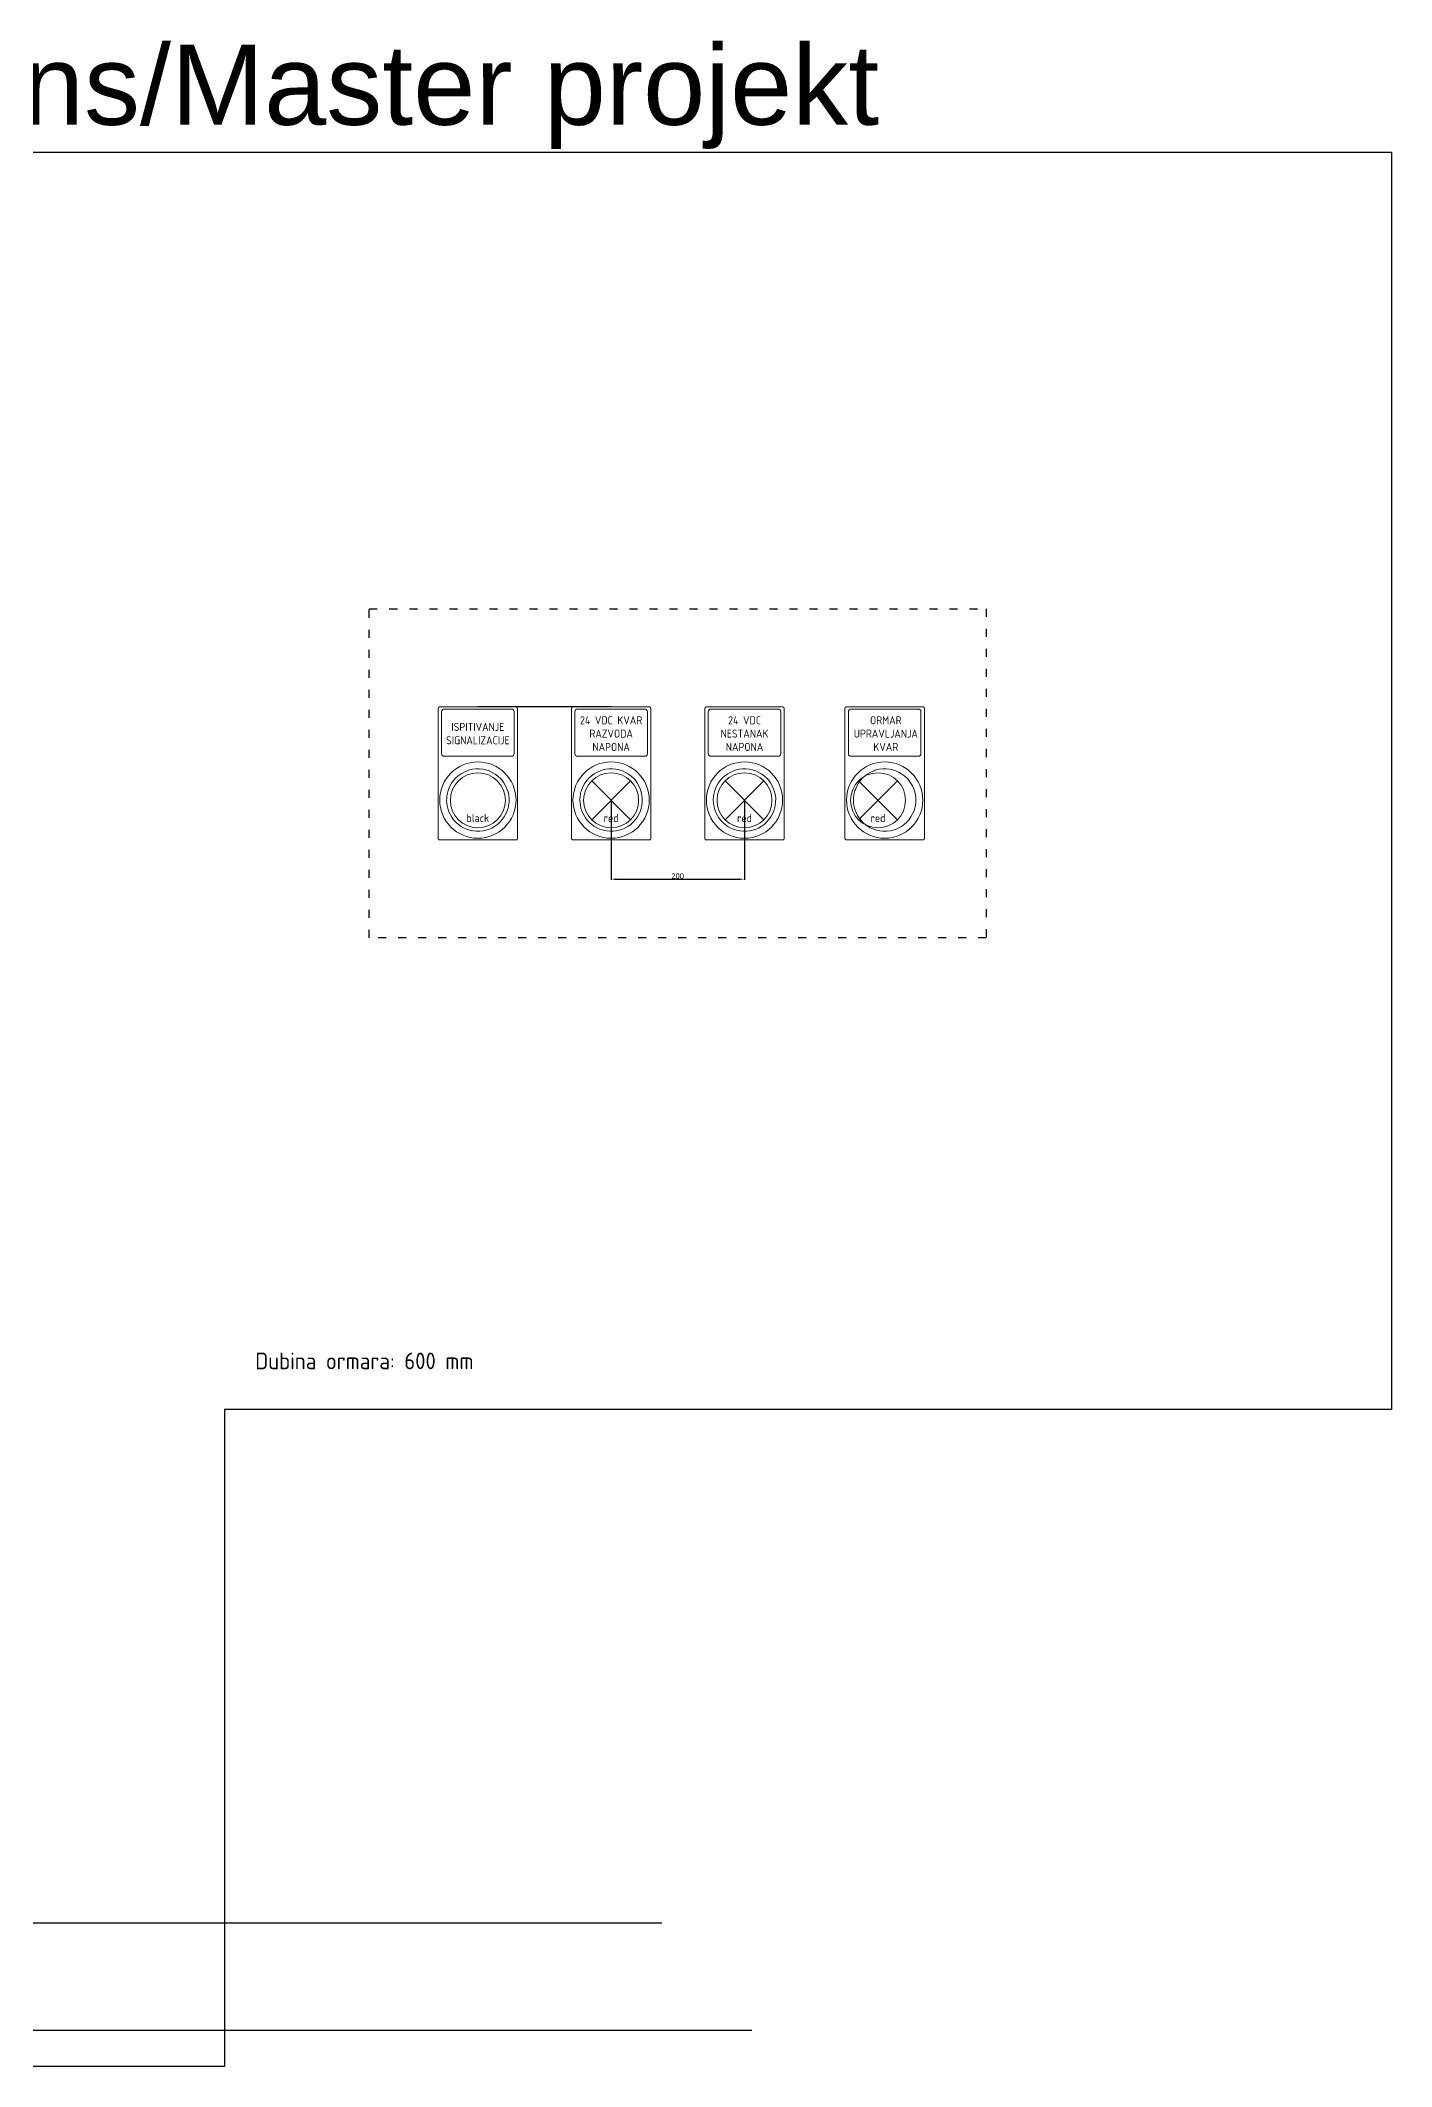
# Model space of a CAD drawing. Header units: millimetres. Extents: x 40929 to 57897, y 13592 to 43737.
# Drawn here: x 48482 to 50508, y 23051 to 26088 of the extents above; entities that cross this region are included whole.
import ezdxf
from ezdxf.enums import TextEntityAlignment as Align

# ---------------------------------------------------------------- set-up
doc = ezdxf.new("R2010")
doc.units = ezdxf.units.MM
doc.linetypes.add('ACAD_ISO03W100', pattern=[30, 12, -18])
doc.layers.add('! NO PLOT !', color=7, linetype='Continuous', true_color=0xff75dd, plot=False)
doc.layers.add('000-PI-Oprema', color=30, linetype='Continuous', lineweight=5)
doc.layers.add('000-PI_TEXT', color=7, linetype='Continuous')
doc.layers.add('AUT_TEXT', color=7, linetype='Continuous')
doc.styles.add('PI0', font='isocpeur.ttf', dxfattribs={"width": 0.9})
doc.styles.get("Standard").update_dxf_attribs({"font": 'arial.ttf'})
doc.dimstyles.new('ISO-25-lb', dxfattribs={"dimtxt": 8, "dimasz": 8, "dimexe": 1.25, "dimexo": 0.625, "dimtad": 1, "dimtxsty": 'Standard', "dimcen": 5, "dimadec": 0, "dimazin": 0, "dimtfac": 1, "dimtmove": 0, "dimatfit": 3, "dimfxl": 1, "dimarcsym": 0})

# ---------------------------------------------------------------- blocks, each defined once
blk = doc.blocks.new('*D310')
at = {"layer": '! NO PLOT !', "color": 0, "linetype": 'Continuous', "lineweight": -2, "ltscale": 0.25, "transparency": 16777216}
for p, q in [((49337.6, 24948.1), (49337.6, 24829.5)), ((49537.6, 24948.5), (49537.6, 24829.5)), ((49345.6, 24830.7), (49529.6, 24830.7))]:
    blk.add_line(p, q, dxfattribs=at)
at = {"layer": '! NO PLOT !', "color": 0, "ltscale": 0.25, "transparency": 16777216}
for points in [[(49345.6, 24832), (49345.6, 24829.4), (49337.6, 24830.7)], [(49529.6, 24832), (49529.6, 24829.4), (49537.6, 24830.7)]]:
    blk.add_solid(points, dxfattribs=at)
at = {"layer": 'Defpoints', "color": 0, "ltscale": 0.25, "transparency": 16777216}
for p in [(49337.6, 24948.7), (49537.6, 24949.1), (49537.6, 24830.7)]:
    blk.add_point(p, dxfattribs=at)
at = {"layer": '! NO PLOT !', "color": 0, "ltscale": 0.25, "transparency": 16777216, "insert": (49437.6, 24835.4), "char_height": 8, "attachment_point": 5}
blk.add_mtext('200', dxfattribs=at)
blk = doc.blocks.new('Label_holder_rectangular')
at = {"layer": '000-PI-Oprema'}
for p, q in [((-14.9, -14.4), (-14.9, 34.400002)), ((-14.4, 34.900002), (14.4, 34.900002)), ((-13.6, 17.4), (-13.6, 33.099998)), ((-12.6, 34.099998), (12.6, 34.099998)), ((13.6, 17.4), (13.6, 33.099998)), ((14.9, -14.4), (14.9, 34.400002)), ((-12.6, 16.4), (12.6, 16.4)), ((-14.4, -14.9), (14.4, -14.9))]:
    blk.add_line(p, q, dxfattribs=at)
blk.add_circle((0, 0), 14.3, dxfattribs=at)
for centre, radius, start, end in [((-14.4, 34.4), 0.5, 89.999956, 179.999825), ((-12.6, 33.1), 1, 90.000022, 180.000087), ((12.6, 33.1), 1, 359.999913, 89.999978), ((14.4, 34.4), 0.5, 0.000175, 90.000044), ((-12.6, 17.4), 1, 180, 269.999978), ((12.6, 17.4), 1, 270.000022, 0), ((0, 0), 11.7, 109.999999, 160.000001), ((0, 0), 11.704999, 100, 110), ((0, 0), 11.7, 50, 100), ((0, 0), 11.705, 40.000001, 49.999999), ((0, 0), 11.7, 170, 180), ((0, 0), 11.7, 180, 220), ((0, 0), 11.705, 160, 170), ((0, 0), 11.7, 350, 40), ((0, 0), 11.705, 220.000001, 229.999999), ((0, 0), 11.7, 289.999999, 340.000001), ((0, 0), 11.705, 340, 350), ((-14.4, -14.4), 0.5, 180, 270.000044), ((0, 0), 11.7, 230, 280), ((0, 0), 11.704999, 280, 290), ((14.4, -14.4), 0.5, 269.999956, 0)]:
    blk.add_arc(centre, radius, start, end, dxfattribs=at)

msp = doc.modelspace()

# ---------------------------------------------------------------- linework, layer by layer
at = {"layer": '! NO PLOT !', "ltscale": 0.25}
for p, q in [((49337.785, 25088.948), (49137.785, 25088.948)), ((49413.913, 23265.339), (46034.267, 23265.339)), ((49548.895, 23104.339), (46135.546, 23104.339))]:
    msp.add_line(p, q, dxfattribs=at)
msp.add_lwpolyline([(48757.931, 23050.543), (46607.931, 23050.543), (46607.931, 25920.543), (50507.931, 25920.543), (50507.931, 24035.543), (48757.931, 24035.543), (48757.931, 23050.543)], dxfattribs=at)
at = {"layer": '000-PI-Oprema'}
for p, q in [((49308.653, 24978.081), (49366.918, 24919.815)), ((49366.918, 24978.081), (49308.653, 24919.815)), ((49508.653, 24978.081), (49566.918, 24919.815)), ((49566.918, 24978.081), (49508.653, 24919.815)), ((49708.853, 24978.081), (49767.118, 24919.815)), ((49767.118, 24978.081), (49708.853, 24919.815))]:
    msp.add_line(p, q, dxfattribs=at)
for centre in [(49137.942, 24948.948), (49337.785, 24948.948), (49537.785, 24948.948), (49737.986, 24948.948)]:
    msp.add_circle(centre, 41.2, dxfattribs=at)
at = {"layer": '000-PI_TEXT', "linetype": 'ACAD_ISO03W100'}
msp.add_lwpolyline([(48975.198, 25235.894), (49900.372, 25235.894), (49900.372, 24742.803), (48975.198, 24742.803)], close=True, dxfattribs=at)

# ---------------------------------------------------------------- block references
at = {"layer": '000-PI-Oprema', "linetype": 'ACAD_ISO03W100', "lineweight": 25, "ltscale": 0.25, "transparency": 33554687, "xscale": 4, "yscale": 4, "zscale": 4}
for p in [(49137.942, 24949.348), (49337.785, 24949.348), (49537.785, 24949.348), (49747.986, 24949.348)]:
    msp.add_blockref('Label_holder_rectangular', p, dxfattribs=at)

# ---------------------------------------------------------------- texts
at = {"layer": '! NO PLOT !'}
msp.add_text('Tip preklopki i tipkala Siemens/Master projekt', height=120, dxfattribs=at).set_placement((46367.422, 25961.758))
at = {"layer": '! NO PLOT !', "char_height": 12, "width": 111.30987, "attachment_point": 5, "style": 'PI0'}
for s, insert in [('{\\fISOCPEUR|b0|i0|c238|p34;black}', (49137.942, 24922.335)), ('{\\fISOCPEUR|b0|i0|c238|p34;red}', (49337.785, 24922.335)), ('{\\fISOCPEUR|b0|i0|c238|p34;red}', (49537.785, 24922.335)), ('{\\fISOCPEUR|b0|i0|c238|p34;red}', (49737.986, 24922.335))]:
    msp.add_mtext(s, dxfattribs=dict(at, insert=insert))
at = {"layer": '000-PI_TEXT', "char_height": 12, "width": 98, "attachment_point": 5, "style": 'PI0'}
for s, insert in [('{\\fISOCPEUR|b0|i0|c238|p34;ISPITIVANJE SIGNALIZACIJE}', (49137.942, 25048.948)), ('{\\fISOCPEUR|b0|i0|c238|p34;24 VDC KVAR RAZVODA NAPONA}', (49337.785, 25048.948)), ('{\\fISOCPEUR|b0|i0|c238|p34;24 VDC NESTANAK NAPONA}', (49537.785, 25048.948)), ('{\\fISOCPEUR|b0|i0|c238|p34;ORMAR UPRAVLJANJA KVAR}', (49749.668, 25048.948))]:
    msp.add_mtext(s, dxfattribs=dict(at, insert=insert))
at = {"layer": 'AUT_TEXT', "style": 'PI0', "width": 0.9}
msp.add_text('Dubina ormara: 600 mm', height=25, dxfattribs=at).set_placement((48967.813, 24108.465), align=Align.MIDDLE)

# ---------------------------------------------------------------- dimensions: what is measured, and where the dimension line sits
at = {"layer": '! NO PLOT !', "ltscale": 0.25}
dim = msp.add_linear_dim(base=(49537.585, 24830.714), p1=(49337.585, 24948.748), p2=(49537.585, 24949.148), dimstyle='ISO-25-lb', dxfattribs=at)
dim.commit()
dim.dimension.update_dxf_attribs({"geometry": '*D310', "text_midpoint": (49437.585, 24835.424)})

doc.saveas('drawing.dxf')
